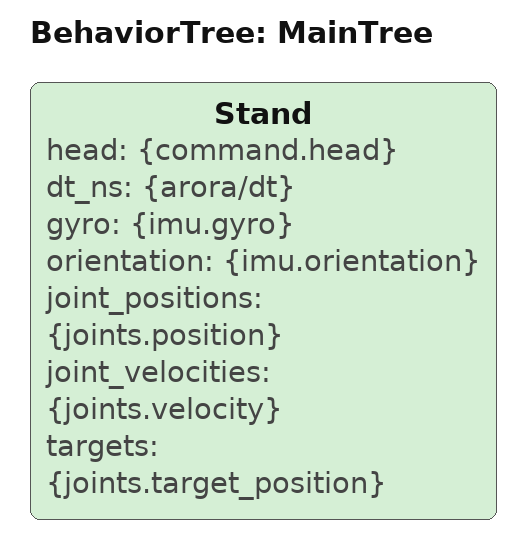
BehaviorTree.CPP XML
<root main_tree_to_execute="MainTree">
  <!-- Stand and balance, holding the commanded head pose. -->
  <BehaviorTree ID="MainTree">
    <Stand head="{command.head}" dt_ns="{arora/dt}" gyro="{imu.gyro}" orientation="{imu.orientation}"
           joint_positions="{joints.position}" joint_velocities="{joints.velocity}"
           targets="{joints.target_position}" />
  </BehaviorTree>
</root>
